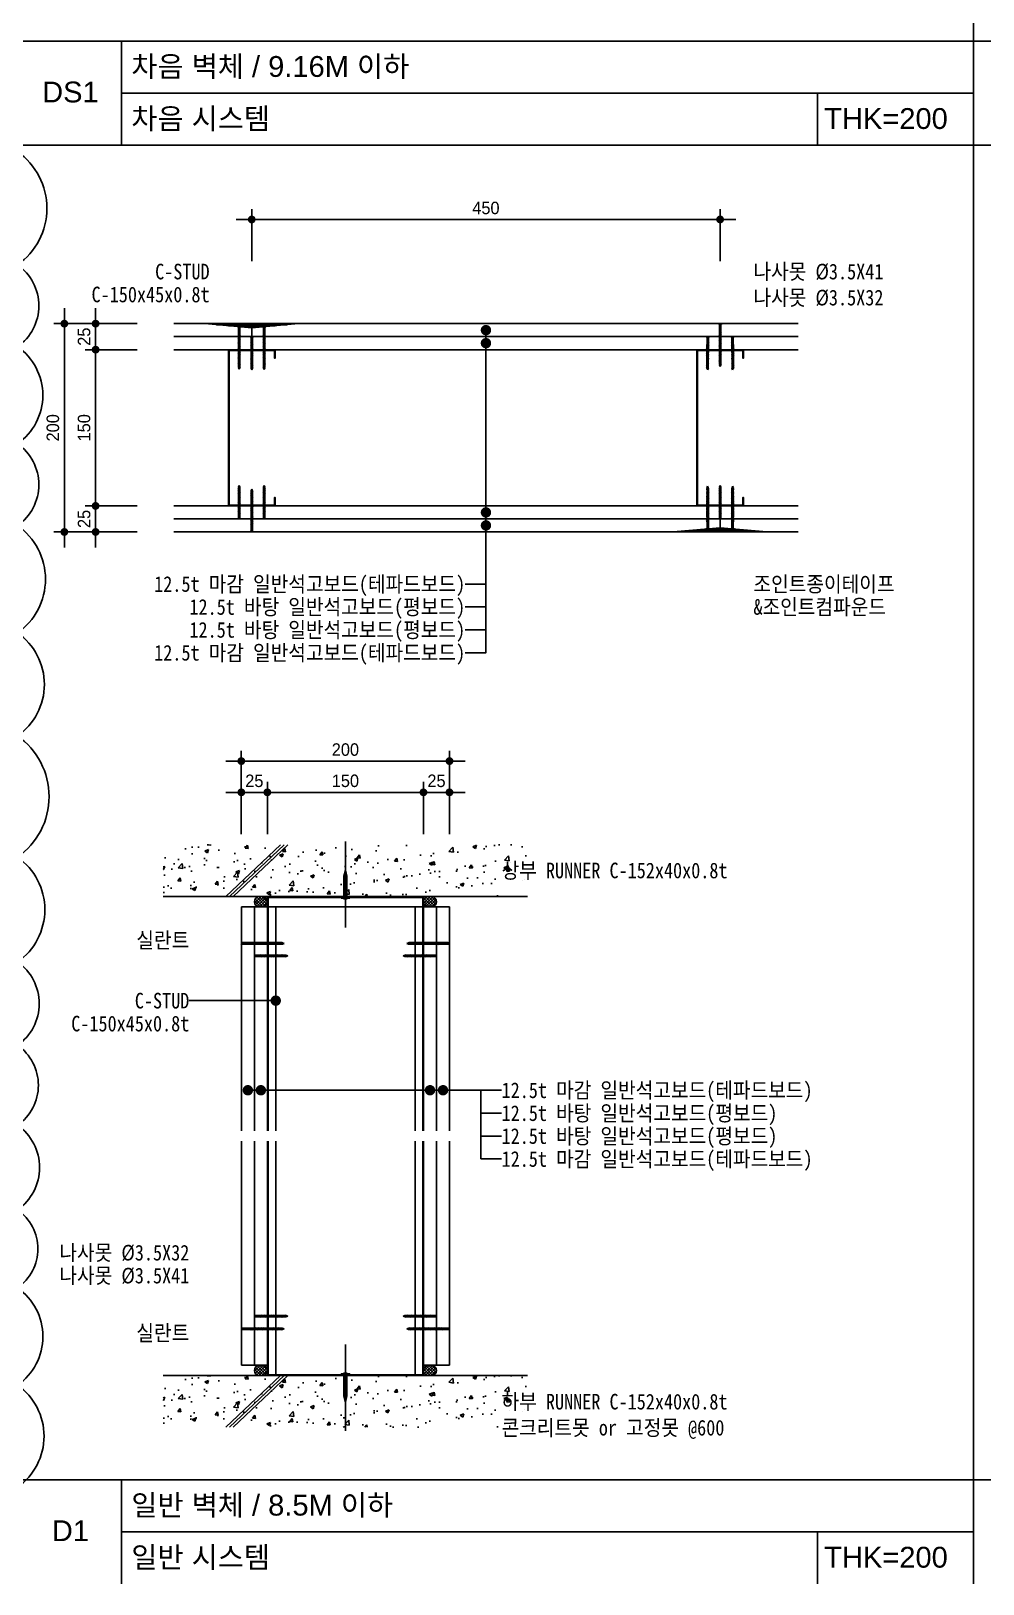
# Model space of a CAD drawing. Header units: millimetres. Extents: x 104 to 12536, y 73 to 2865.
# Drawn here: x 5236 to 6150, y 105 to 1595 of the extents above; entities that cross this region are included whole.
import ezdxf
from ezdxf.enums import TextEntityAlignment as Align

# ---------------------------------------------------------------- set-up
doc = ezdxf.new("R2010")
doc.units = ezdxf.units.MM
doc.header["$LTSCALE"] = 5
doc.linetypes.add('CEN', pattern=[62, 60, -1, 0, -1])
for name, color, linetype in [('2', 7, 'Continuous'), ('CEN', 1, 'CEN'), ('CHAN', 3, 'Continuous'), ('CONC', 2, 'Continuous'), ('ele', 8, 'Continuous'), ('FIN', 6, 'Continuous'), ('formline', 6, 'Continuous'), ('GB', 7, 'Continuous'), ('HAT', 8, 'Continuous'), ('HAT-CON', 8, 'Continuous'), ('ITXT', 5, 'Continuous'), ('RXDIM', 7, 'Continuous'), ('SCREW2', 8, 'Continuous'), ('TEXT', 7, 'Continuous')]:
    doc.layers.add(name, color=color, linetype=linetype)
doc.layers.add('REV-202205', color=20, linetype='Continuous', lineweight=25)
doc.styles.add('CGS', font='')
doc.styles.add('HANGUL', font='swissel.ttf', dxfattribs={"height": 39.575204})
doc.styles.add('RXHS', font='')
doc.styles.get('CGS').set_extended_font_data('Dotum')
doc.styles.get('RXHS').set_extended_font_data('DotumChe')
doc.dimstyles.new('NDIM', dxfattribs={"dimscale": 5, "dimtxt": 2.4, "dimasz": 1, "dimexe": 2, "dimexo": 2, "dimgap": 1, "dimtad": 1, "dimtoh": 1, "dimdec": 0, "dimzin": 0, "dimdsep": 46, "dimtxsty": 'CGS', "dimblk1": 'DOTK', "dimblk2": 'DOTK', "dimsah": 1, "dimcen": 3, "dimclrt": 3, "dimadec": 0, "dimazin": 0, "dimtfac": 1.25, "dimtdec": 0, "dimtix": 1, "dimtmove": 2, "dimatfit": 3, "dimldrblk": 'DOTK', "dimfxl": 1, "dimtolj": 1, "dimtzin": 0, "dimarcsym": 0})

# ---------------------------------------------------------------- blocks, each defined once
blk = doc.blocks.new('나사못41')
at = {"layer": 'SCREW2'}
for p, q in [((2.2, 39.2), (0.6, 38.7)), ((0.6, 38.7), (0.9, 39.1)), ((0.6, 37.9), (0.9, 38.3)), ((2.3, 38.3), (0.6, 37.9)), ((2.3, 37.5), (0.6, 37)), ((0.6, 37), (0.9, 37.4)), ((2.2, 36.6), (0.6, 36.2)), ((0.6, 36.2), (0.9, 36.6)), ((2.2, 35.8), (0.6, 35.3)), ((0.6, 35.3), (0.9, 35.7)), ((0.6, 34.5), (0.9, 34.9)), ((2.3, 34.9), (0.6, 34.5)), ((2.3, 34.1), (0.6, 33.7)), ((0.6, 33.7), (0.9, 34)), ((0.6, 32.8), (0.9, 33.2)), ((2.2, 33.2), (0.6, 32.8)), ((2.2, 32.4), (0.6, 32)), ((0.6, 32), (0.9, 32.3)), ((2.3, 31.5), (0.6, 31.1)), ((0.6, 31.1), (0.9, 31.5)), ((2.3, 30.7), (0.6, 30.3)), ((0.6, 30.3), (0.9, 30.6)), ((2.3, 29.8), (0.6, 29.4)), ((2.5, 39.6), (0.9, 39.1)), ((0.9, 38.8), (0.9, 38.3)), ((2.5, 38.7), (0.9, 38.3)), ((0.9, 38), (0.9, 37.4)), ((2.5, 37.9), (0.9, 37.4)), ((0.9, 37.1), (0.9, 36.6)), ((2.5, 37), (0.9, 36.6)), ((0.9, 36.3), (0.9, 35.7)), ((2.5, 36.2), (0.9, 35.7)), ((0.9, 35.4), (0.9, 34.9)), ((2.5, 35.3), (0.9, 34.9)), ((0.9, 34.6), (0.9, 34)), ((2.5, 34.5), (0.9, 34)), ((0.9, 33.7), (0.9, 33.2)), ((2.5, 33.6), (0.9, 33.2)), ((0.9, 32.9), (0.9, 32.3)), ((2.5, 32.8), (0.9, 32.3)), ((0.9, 32), (0.9, 31.5)), ((2.5, 31.9), (0.9, 31.5)), ((0.9, 31.2), (0.9, 30.6)), ((2.5, 31.1), (0.9, 30.6)), ((0.9, 30.3), (0.9, 29.8)), ((2.5, 30.2), (0.9, 29.8)), ((1.6, 41), (1, 39.4)), ((1, 39.4), (1.6, 39.9)), ((1, 39.4), (1, 39.1)), ((1.6, 39.9), (1.6, 41)), ((2.3, 39.5), (1.6, 41)), ((2.2, 39.2), (2.5, 39.6)), ((2.2, 39.2), (2.2, 38.6)), ((2.2, 38.3), (2.2, 37.8)), ((2.2, 37.5), (2.2, 36.9)), ((2.2, 36.6), (2.5, 37)), ((2.2, 36.6), (2.2, 36.1)), ((2.2, 35.8), (2.5, 36.2)), ((2.2, 35.8), (2.2, 35.2)), ((2.2, 34.9), (2.2, 34.4)), ((2.2, 34.1), (2.2, 33.5)), ((2.2, 33.2), (2.5, 33.6)), ((2.2, 33.2), (2.2, 32.7)), ((2.2, 32.4), (2.5, 32.8)), ((2.2, 32.4), (2.2, 31.8)), ((2.2, 31.5), (2.2, 31)), ((2.2, 30.7), (2.2, 30.2)), ((2.2, 29.8), (2.2, 29.3)), ((2.3, 38.3), (2.5, 38.7)), ((2.3, 37.5), (2.5, 37.9)), ((2.3, 34.9), (2.5, 35.3)), ((2.3, 34.1), (2.5, 34.5)), ((2.3, 31.5), (2.5, 31.9)), ((2.3, 30.7), (2.5, 31.1)), ((2.3, 29.8), (2.5, 30.2)), ((0.6, 29.4), (0.9, 29.8)), ((0.6, 28.6), (0.9, 29)), ((2.3, 29), (0.6, 28.6)), ((2.3, 28.2), (0.6, 27.7)), ((0.6, 27.7), (0.9, 28.1)), ((0.6, 26.9), (0.9, 27.3)), ((2.3, 27.3), (0.6, 26.9)), ((2.3, 26.5), (0.6, 26)), ((0.6, 26), (0.9, 26.4)), ((0.6, 25.2), (0.9, 25.6)), ((2.3, 25.6), (0.6, 25.2)), ((2.3, 24.8), (0.6, 24.3)), ((0.6, 24.3), (0.9, 24.7)), ((0.6, 23.5), (0.9, 23.9)), ((2.3, 23.9), (0.6, 23.5)), ((2.3, 23.1), (0.6, 22.6)), ((0.6, 22.6), (0.9, 23)), ((2.3, 22.2), (0.6, 21.8)), ((0.6, 21.8), (0.9, 22.2)), ((2.3, 21.4), (0.6, 20.9)), ((0.6, 20.9), (0.9, 21.3)), ((2.3, 20.5), (0.6, 20.1)), ((0.6, 20.1), (0.9, 20.5)), ((2.3, 19.7), (0.6, 19.2)), ((0.6, 19.2), (0.9, 19.6)), ((2.3, 18.8), (0.6, 18.4)), ((0.6, 18.4), (0.9, 18.8)), ((2.3, 18), (0.6, 17.6)), ((0.6, 17.6), (0.9, 17.9)), ((0.6, 16.7), (0.9, 17.1)), ((2.3, 17.1), (0.6, 16.7)), ((2.3, 16.3), (0.6, 15.9)), ((0.6, 15.9), (0.9, 16.2)), ((0.6, 15), (0.9, 15.4)), ((2.3, 15.4), (0.6, 15)), ((0.9, 29.5), (0.9, 29)), ((2.5, 29.4), (0.9, 29)), ((0.9, 28.6), (0.9, 28.1)), ((2.5, 28.5), (0.9, 28.1)), ((0.9, 27.8), (0.9, 27.3)), ((2.5, 27.7), (0.9, 27.3)), ((0.9, 27), (0.9, 26.4)), ((2.5, 26.8), (0.9, 26.4)), ((0.9, 26.1), (0.9, 25.6)), ((2.5, 26), (0.9, 25.6)), ((0.9, 25.3), (0.9, 24.7)), ((2.5, 25.1), (0.9, 24.7)), ((0.9, 24.4), (0.9, 23.9)), ((2.5, 24.3), (0.9, 23.9)), ((0.9, 23.6), (0.9, 23)), ((2.5, 23.5), (0.9, 23)), ((0.9, 22.7), (0.9, 22.2)), ((2.5, 22.6), (0.9, 22.2)), ((0.9, 21.9), (0.9, 21.3)), ((2.5, 21.8), (0.9, 21.3)), ((0.9, 21), (0.9, 20.5)), ((2.5, 20.9), (0.9, 20.5)), ((0.9, 20.2), (0.9, 19.6)), ((2.5, 20.1), (0.9, 19.6)), ((0.9, 19.3), (0.9, 18.8)), ((2.5, 19.2), (0.9, 18.8)), ((0.9, 18.5), (0.9, 17.9)), ((0.9, 18.5), (0.9, 17.9)), ((2.5, 18.4), (0.9, 17.9)), ((0.9, 17.6), (0.9, 17.1)), ((2.5, 17.5), (0.9, 17.1)), ((0.9, 16.8), (0.9, 16.2)), ((2.5, 16.7), (0.9, 16.2)), ((0.9, 15.9), (0.9, 15.4)), ((2.5, 15.8), (0.9, 15.4)), ((0.9, 15.1), (0.9, 14.5)), ((2.5, 15), (0.9, 14.5)), ((2.2, 29), (2.2, 28.5)), ((2.2, 28.1), (2.2, 27.6)), ((2.2, 27.3), (2.2, 26.8)), ((2.2, 26.5), (2.2, 25.9)), ((2.2, 25.6), (2.2, 25.1)), ((2.2, 24.8), (2.2, 24.2)), ((2.2, 23.9), (2.2, 23.4)), ((2.2, 23.1), (2.2, 20.5)), ((2.2, 21.4), (2.2, 20.8)), ((2.2, 20.5), (2.2, 20)), ((2.2, 19.7), (2.2, 19.1)), ((2.2, 18.8), (2.2, 18.3)), ((2.2, 18), (2.2, 17.4)), ((2.2, 17.1), (2.2, 16.6)), ((2.3, 29), (2.5, 29.4)), ((2.3, 28.2), (2.5, 28.5)), ((2.3, 27.3), (2.5, 27.7)), ((2.3, 26.5), (2.5, 26.8)), ((2.3, 25.6), (2.5, 26)), ((2.3, 24.8), (2.5, 25.1)), ((2.3, 23.9), (2.5, 24.3)), ((2.3, 23.1), (2.5, 23.5)), ((2.3, 22.2), (2.5, 22.6)), ((2.3, 21.4), (2.5, 21.8)), ((2.3, 20.5), (2.5, 20.9)), ((2.3, 19.7), (2.5, 20.1)), ((2.3, 18.8), (2.5, 19.2)), ((2.3, 18), (2.5, 18.4)), ((2.3, 17.1), (2.5, 17.5)), ((2.3, 16.3), (2.5, 16.7)), ((2.3, 16.3), (2.3, 15.7)), ((2.3, 15.4), (2.5, 15.8)), ((2.3, 15.4), (2.3, 14.9)), ((2.3, 14.6), (2.5, 15)), ((2.3, 14.6), (0.6, 14.2)), ((0.6, 14.2), (0.9, 14.5)), ((0.6, 13.3), (0.9, 13.7)), ((2.3, 13.7), (0.6, 13.3)), ((0.6, 12.5), (0.9, 12.9)), ((2.3, 12.9), (0.6, 12.5)), ((2.3, 12.1), (0.6, 11.6)), ((0.6, 11.6), (0.9, 12)), ((2.3, 11.2), (0.6, 10.8)), ((0.6, 10.8), (0.9, 11.2)), ((2.3, 10.4), (0.6, 9.9)), ((0.6, 9.9), (0.9, 10.3)), ((2.3, 9.5), (0.6, 9.1)), ((0.6, 9.1), (0.9, 9.5)), ((2.3, 8.7), (0.6, 8.3)), ((0.6, 8.3), (0.9, 8.7)), ((2.3, 7.9), (0.6, 7.5)), ((0.6, 7.5), (0.9, 7.8)), ((2.3, 7.1), (0.6, 6.6)), ((0.6, 6.6), (0.9, 7)), ((0.9, 14.2), (0.9, 13.7)), ((2.5, 14.1), (0.9, 13.7)), ((0.9, 13.4), (0.9, 12.9)), ((2.6, 13.3), (0.9, 12.9)), ((0.9, 12.5), (0.9, 12)), ((2.5, 12.4), (0.9, 12)), ((0.9, 11.7), (0.9, 10.3)), ((2.6, 11.6), (0.9, 11.2)), ((2.6, 10.8), (0.9, 10.3)), ((0.9, 10), (0.9, 9.5)), ((2.6, 9.9), (0.9, 9.5)), ((0.9, 9.2), (0.9, 8.7)), ((2.6, 9.1), (0.9, 8.7)), ((0.9, 8.4), (0.9, 7.8)), ((2.6, 8.3), (0.9, 7.8)), ((0.9, 7.5), (0.9, 7)), ((2.6, 7.4), (0.9, 7)), ((0.9, 6.7), (0.9, 1.2)), ((1.5, 0.5), (1.5, 0.7)), ((1.6, 0.7), (1.6, 0.7)), ((1.6, 0.5), (1.6, 0.7)), ((2.1, 0), (3.2, 0)), ((2.2, 11.2), (2.2, 10.7)), ((2.2, 10.4), (2.2, 9.8)), ((2.2, 9.5), (2.2, 9)), ((2.2, 8.7), (2.2, 8.2)), ((2.2, 7.9), (2.2, 7.4)), ((2.2, 7.1), (2.2, 1.2)), ((2.3, 14.6), (2.3, 14.1)), ((2.3, 13.7), (2.5, 14.1)), ((2.3, 13.7), (2.3, 13.2)), ((2.3, 12.9), (2.6, 13.3)), ((2.3, 12.9), (2.3, 12.4)), ((2.3, 12.1), (2.5, 12.4)), ((2.3, 12.1), (2.3, 11.5)), ((2.3, 11.2), (2.6, 11.6)), ((2.3, 10.4), (2.6, 10.8)), ((2.3, 9.5), (2.6, 9.9)), ((2.3, 8.7), (2.6, 9.1)), ((2.3, 7.9), (2.6, 8.3)), ((2.3, 7.1), (2.6, 7.4)), ((0, 0), (1.1, 0))]:
    blk.add_line(p, q, dxfattribs=at)
for centre, radius, start, end in [((-0.5, 1.4), 1.43, 288.6613, 353.4469), ((1.1, 0.5), 0.473, 267.5265, 0.9138), ((1.6, -2), 2.05, 80.2866, 99.7134), ((1.6, 0.7), 0.033, 90, 180), ((1.6, 0.7), 0.033, 0, 90), ((2.1, 0.5), 0.473, 179.0862, 272.4735), ((3.6, 1.3), 1.4, 185.7298, 251.659)]:
    blk.add_arc(centre, radius, start, end, dxfattribs=at)
blk = doc.blocks.new('나사못32')
at = {"layer": 'SCREW2'}
for p, q in [((2.2, 30.2), (0.6, 29.7)), ((0.6, 29.7), (0.9, 30.1)), ((2.5, 30.6), (0.9, 30.1)), ((1.6, 32), (1, 30.4)), ((1, 30.4), (1.6, 30.9)), ((1, 30.4), (1, 30.1)), ((1.6, 30.9), (1.6, 32)), ((2.3, 30.4), (1.6, 32)), ((2.2, 30.2), (2.5, 30.6)), ((2.2, 30.2), (2.2, 29.6)), ((0.6, 28.9), (0.9, 29.3)), ((2.2, 29.3), (0.6, 28.9)), ((2.2, 28.5), (0.6, 28)), ((0.6, 28), (0.9, 28.4)), ((2.2, 27.6), (0.6, 27.2)), ((0.6, 27.2), (0.9, 27.6)), ((2.2, 26.8), (0.6, 26.3)), ((0.6, 26.3), (0.9, 26.7)), ((0.6, 25.5), (0.9, 25.9)), ((2.2, 25.9), (0.6, 25.5)), ((2.2, 25.1), (0.6, 24.7)), ((0.6, 24.7), (0.9, 25)), ((0.6, 23.8), (0.9, 24.2)), ((2.2, 24.2), (0.6, 23.8)), ((2.2, 23.4), (0.6, 23)), ((0.6, 23), (0.9, 23.3)), ((2.2, 22.5), (0.6, 22.1)), ((0.6, 22.1), (0.9, 22.5)), ((2.2, 21.7), (0.6, 21.3)), ((0.6, 21.3), (0.9, 21.6)), ((2.3, 20.8), (0.6, 20.4)), ((0.6, 20.4), (0.9, 20.8)), ((0.6, 19.6), (0.9, 20)), ((2.2, 20), (0.6, 19.6)), ((2.2, 19.2), (0.6, 18.7)), ((0.6, 18.7), (0.9, 19.1)), ((0.6, 17.9), (0.9, 18.3)), ((2.3, 18.3), (0.6, 17.9)), ((2.2, 17.5), (0.6, 17)), ((0.6, 17), (0.9, 17.4)), ((2.3, 16.7), (0.6, 16.3)), ((0.6, 16.3), (0.9, 16.7)), ((0.6, 15.5), (0.9, 15.9)), ((2.2, 15.9), (0.6, 15.5)), ((2.3, 15.1), (0.6, 14.6)), ((0.6, 14.6), (0.9, 15)), ((0.9, 29.8), (0.9, 29.3)), ((2.5, 29.7), (0.9, 29.3)), ((0.9, 29), (0.9, 28.4)), ((2.5, 28.9), (0.9, 28.4)), ((0.9, 28.1), (0.9, 27.6)), ((2.5, 28), (0.9, 27.6)), ((0.9, 27.3), (0.9, 26.7)), ((2.5, 27.2), (0.9, 26.7)), ((0.9, 26.4), (0.9, 25.9)), ((2.5, 26.3), (0.9, 25.9)), ((0.9, 25.6), (0.9, 25)), ((2.5, 25.5), (0.9, 25)), ((0.9, 24.7), (0.9, 24.2)), ((2.5, 24.6), (0.9, 24.2)), ((0.9, 23.9), (0.9, 23.3)), ((2.5, 23.8), (0.9, 23.3)), ((0.9, 23), (0.9, 22.5)), ((2.5, 22.9), (0.9, 22.5)), ((0.9, 22.2), (0.9, 21.6)), ((2.5, 22.1), (0.9, 21.6)), ((0.9, 21.3), (0.9, 20.8)), ((2.5, 21.2), (0.9, 20.8)), ((0.9, 20.5), (0.9, 20)), ((2.5, 20.4), (0.9, 20)), ((0.9, 19.6), (0.9, 19.1)), ((2.5, 19.5), (0.9, 19.1)), ((0.9, 18.8), (0.9, 18.3)), ((2.5, 18.7), (0.9, 18.3)), ((0.9, 18), (0.9, 17.4)), ((2.5, 17.8), (0.9, 17.4)), ((0.9, 17.5), (0.9, 16.9)), ((0.9, 17.2), (0.9, 16.7)), ((2.5, 17.1), (0.9, 16.7)), ((0.9, 16.4), (0.9, 15.9)), ((2.5, 16.3), (0.9, 15.9)), ((0.9, 15.6), (0.9, 15)), ((2.5, 15.4), (0.9, 15)), ((2.2, 29.3), (2.5, 29.7)), ((2.2, 29.3), (2.2, 28.8)), ((2.2, 28.5), (2.5, 28.9)), ((2.2, 28.5), (2.2, 27.9)), ((2.2, 27.6), (2.5, 28)), ((2.2, 27.6), (2.2, 27.1)), ((2.2, 26.8), (2.5, 27.2)), ((2.2, 26.8), (2.2, 26.2)), ((2.2, 25.9), (2.5, 26.3)), ((2.2, 25.9), (2.2, 25.4)), ((2.2, 25.1), (2.5, 25.5)), ((2.2, 25.1), (2.2, 24.5)), ((2.2, 24.2), (2.5, 24.6)), ((2.2, 24.2), (2.2, 23.7)), ((2.2, 23.4), (2.5, 23.8)), ((2.2, 23.4), (2.2, 22.8)), ((2.2, 22.5), (2.5, 22.9)), ((2.2, 22.5), (2.2, 22)), ((2.2, 21.7), (2.5, 22.1)), ((2.2, 21.7), (2.2, 21.2)), ((2.2, 20.8), (2.2, 20.3)), ((2.2, 20), (2.5, 20.4)), ((2.2, 20), (2.2, 19.5)), ((2.2, 19.2), (2.5, 19.5)), ((2.2, 19.1), (2.2, 18.6)), ((2.2, 18.3), (2.2, 17.8)), ((2.2, 17.5), (2.5, 17.8)), ((2.2, 17.5), (2.2, 17)), ((2.2, 16.7), (2.2, 16.5)), ((2.2, 16.7), (2.2, 15.9)), ((2.2, 15.9), (2.5, 16.3)), ((2.2, 15.9), (2.2, 15.4)), ((2.2, 15.1), (2.2, 14.5)), ((2.3, 20.8), (2.5, 21.2)), ((2.3, 18.3), (2.5, 18.7)), ((2.3, 16.7), (2.5, 17.1)), ((2.3, 15.1), (2.5, 15.4)), ((0, 0), (1.1, 0)), ((2.3, 14.2), (0.6, 13.8)), ((0.6, 13.8), (0.9, 14.2)), ((2.2, 13.4), (0.6, 12.9)), ((0.6, 12.9), (0.9, 13.3)), ((2.3, 12.5), (0.6, 12.1)), ((0.6, 12.1), (0.9, 12.5)), ((2.3, 11.7), (0.6, 11.2)), ((0.6, 11.2), (0.9, 11.6)), ((0.6, 10.4), (0.9, 10.8)), ((2.3, 10.8), (0.6, 10.4)), ((2.3, 10), (0.7, 9.5)), ((0.7, 9.5), (0.9, 9.9)), ((0.7, 8.7), (0.9, 9.1)), ((2.3, 9.1), (0.7, 8.7)), ((2.3, 8.3), (0.7, 7.9)), ((0.7, 7.9), (0.9, 8.2)), ((2.3, 7.4), (0.7, 7)), ((0.7, 7), (1, 7.4)), ((2.3, 6.6), (0.7, 6.2)), ((0.7, 6.2), (1, 6.5)), ((0.7, 5.3), (1, 5.7)), ((2.3, 5.7), (0.7, 5.3)), ((0.9, 14.7), (0.9, 14.2)), ((2.5, 14.6), (0.9, 14.2)), ((0.9, 13.9), (0.9, 13.3)), ((2.5, 13.7), (0.9, 13.3)), ((0.9, 13), (0.9, 12.5)), ((2.5, 12.9), (0.9, 12.5)), ((0.9, 12.2), (0.9, 11.6)), ((2.5, 12.1), (0.9, 11.6)), ((0.9, 11.3), (0.9, 10.8)), ((2.5, 11.2), (0.9, 10.8)), ((0.9, 10.5), (0.9, 9.9)), ((2.6, 10.4), (0.9, 9.9)), ((0.9, 9.6), (0.9, 9.1)), ((2.6, 9.5), (0.9, 9.1)), ((0.9, 8.8), (0.9, 8.2)), ((2.6, 8.7), (0.9, 8.2)), ((1, 7.9), (1, 7.4)), ((2.6, 7.8), (1, 7.4)), ((1, 7.1), (1, 6.5)), ((2.6, 7), (1, 6.5)), ((1, 6.2), (1, 5.7)), ((2.6, 6.1), (1, 5.7)), ((1, 5.4), (1, 1.2)), ((1.6, 0.5), (1.6, 0.7)), ((1.6, 0.7), (1.6, 0.7)), ((1.7, 0.5), (1.7, 0.7)), ((2.2, 14.2), (2.2, 13.7)), ((2.2, 13.4), (2.5, 13.7)), ((2.2, 13.4), (2.2, 12.8)), ((2.2, 12.5), (2.2, 12)), ((2.3, 14.2), (2.5, 14.6)), ((2.3, 12.5), (2.5, 12.9)), ((2.3, 11.7), (2.5, 12.1)), ((2.3, 11.7), (2.3, 11.1)), ((2.3, 10.8), (2.5, 11.2)), ((2.3, 10.8), (2.3, 10.3)), ((2.3, 10), (2.6, 10.4)), ((2.3, 10), (2.3, 9.4)), ((2.3, 9.1), (2.6, 9.5)), ((2.3, 9.1), (2.3, 8.6)), ((2.3, 8.3), (2.6, 8.7)), ((2.3, 8.3), (2.3, 7.7)), ((2.3, 7.4), (2.6, 7.8)), ((2.3, 7.4), (2.3, 6.9)), ((2.3, 6.6), (2.6, 7)), ((2.3, 6.6), (2.3, 6.1)), ((2.3, 5.7), (2.6, 6.1)), ((2.3, 5.7), (2.3, 1.2)), ((2.1, 0), (3.2, 0))]:
    blk.add_line(p, q, dxfattribs=at)
for centre, radius, start, end in [((-0.4, 1.3), 1.4, 288.341, 354.2702), ((1.1, 0.5), 0.473, 267.5265, 0.9138), ((1.6, -2), 2.05, 80.2866, 99.7134), ((1.6, 0.7), 0.033, 360, 90), ((1.6, 0.7), 0.033, 90, 180), ((2.1, 0.5), 0.473, 179.0862, 272.4735), ((3.7, 1.3), 1.4, 185.7298, 251.659)]:
    blk.add_arc(centre, radius, start, end, dxfattribs=at)
blk = doc.blocks.new('고정못')
at = {"layer": 'CEN'}
blk.add_line((4.1, 55.1), (4.1, -27.6), dxfattribs=at)
at = {"layer": 'SCREW2'}
for p, q in [((2.7, 21.8), (4.1, 27.6)), ((2.7, 2.4), (2.7, 21.8)), ((4.1, 27.6), (5.6, 21.8)), ((5.6, 2.4), (5.6, 21.8)), ((0, 1.5), (8.2, 1.5)), ((0, 0.5), (0, 1.5)), ((0, 0.5), (8.2, 0.5)), ((2.4, 0), (2.4, 0.5)), ((2.4, 0), (5.8, 0)), ((5.8, 0), (5.8, 0.5)), ((8.2, 0.5), (8.2, 1.5))]:
    blk.add_line(p, q, dxfattribs=at)
blk.add_lwpolyline([(4.1, 27.6), (4.6, 22.3, 0.255479), (5.6, 21.8, 0.15073)], format="xyb", dxfattribs=at)
at = {"layer": 'SCREW2', "extrusion": (0, 0, -1)}
for centre, major_axis, ratio, start_param, end_param in [((0.1, 2.4), (2.6, 0.01), 0.375814, 0.025149, 1.595945), ((1, 2.4), (2.42, 0.09), 0.428989, 0.090861, 1.274963)]:
    blk.add_ellipse(centre, major_axis=major_axis, ratio=ratio, start_param=start_param, end_param=end_param, dxfattribs=at)
at = {"layer": 'SCREW2'}
for centre, major_axis, ratio, start_param, end_param in [((7.2, 2.4), (-2.42, 0.09), 0.428989, 0.090861, 1.274963), ((8.2, 2.4), (-2.6, 0.01), 0.375814, 0.025149, 1.595945)]:
    blk.add_ellipse(centre, major_axis=major_axis, ratio=ratio, start_param=start_param, end_param=end_param, dxfattribs=at)
blk = doc.blocks.new('DOTK')
blk.add_line((-3, 0), (3, 0))
at = {"const_width": 0.75}
blk.add_lwpolyline([(-0.375, 0, 1), (0.375, 0, 1)], format="xyb", close=True, dxfattribs=at)
blk = doc.blocks.new('*D80')
at = {"layer": 'RXDIM', "color": 0, "lineweight": -2, "transparency": 16777216}
for p, q in [((5447.9, 1374.5), (5447.9, 1424.5)), ((5897.9, 1374.5), (5897.9, 1424.5)), ((5452.9, 1414.5), (5892.9, 1414.5))]:
    blk.add_line(p, q, dxfattribs=at)
at = {"layer": 'RXDIM', "color": 0, "lineweight": -2, "transparency": 16777216, "xscale": 5, "yscale": 5, "zscale": 5, "rotation": 180}
blk.add_blockref('DOTK', (5447.9, 1414.5), dxfattribs=at)
at = {"layer": 'RXDIM', "color": 0, "lineweight": -2, "transparency": 16777216, "xscale": 5, "yscale": 5, "zscale": 5}
blk.add_blockref('DOTK', (5897.9, 1414.5), dxfattribs=at)
at = {"layer": 'RXDIM', "color": 3, "transparency": 16777216, "insert": (5672.9, 1425.5), "char_height": 12, "attachment_point": 5, "style": 'CGS'}
blk.add_mtext('\\A1;450', dxfattribs=at)
blk = doc.blocks.new('*D81')
at = {"layer": 'RXDIM', "color": 0, "lineweight": -2, "transparency": 16777216}
for p, q in [((5337.9, 1314.5), (5257.9, 1314.5)), ((5267.9, 1309.5), (5267.9, 1119.5)), ((5337.9, 1114.5), (5257.9, 1114.5))]:
    blk.add_line(p, q, dxfattribs=at)
at = {"layer": 'RXDIM', "color": 0, "lineweight": -2, "transparency": 16777216, "xscale": 5, "yscale": 5, "zscale": 5}
for p, rotation in [((5267.9, 1314.5), 90), ((5267.9, 1114.5), 270)]:
    blk.add_blockref('DOTK', p, dxfattribs=dict(at, rotation=rotation))
at = {"layer": 'RXDIM', "color": 3, "transparency": 16777216, "insert": (5256.9, 1214.5), "char_height": 12, "attachment_point": 5, "rotation": 90, "style": 'CGS'}
blk.add_mtext('\\A1;200', dxfattribs=at)
blk = doc.blocks.new('*D82')
at = {"layer": 'RXDIM', "color": 0, "lineweight": -2, "transparency": 16777216}
for p, q in [((5337.9, 1314.5), (5287.9, 1314.5)), ((5297.9, 1319.5), (5297.9, 1324.5)), ((5297.9, 1314.5), (5297.9, 1289.5)), ((5337.9, 1289.5), (5287.9, 1289.5)), ((5297.9, 1284.5), (5297.9, 1279.5))]:
    blk.add_line(p, q, dxfattribs=at)
at = {"layer": 'RXDIM', "color": 0, "lineweight": -2, "transparency": 16777216, "xscale": 5, "yscale": 5, "zscale": 5}
for p, rotation in [((5297.9, 1314.5), 270), ((5297.9, 1289.5), 90)]:
    blk.add_blockref('DOTK', p, dxfattribs=dict(at, rotation=rotation))
at = {"layer": 'RXDIM', "color": 3, "transparency": 16777216, "insert": (5286.9, 1302), "char_height": 12, "attachment_point": 5, "rotation": 90, "style": 'CGS'}
blk.add_mtext('\\A1;25', dxfattribs=at)
blk = doc.blocks.new('*D83')
at = {"layer": 'RXDIM', "color": 0, "lineweight": -2, "transparency": 16777216}
for p, q in [((5337.9, 1289.5), (5287.9, 1289.5)), ((5297.9, 1284.5), (5297.9, 1144.5)), ((5337.9, 1139.5), (5287.9, 1139.5))]:
    blk.add_line(p, q, dxfattribs=at)
at = {"layer": 'RXDIM', "color": 0, "lineweight": -2, "transparency": 16777216, "xscale": 5, "yscale": 5, "zscale": 5}
for p, rotation in [((5297.9, 1289.5), 90), ((5297.9, 1139.5), 270)]:
    blk.add_blockref('DOTK', p, dxfattribs=dict(at, rotation=rotation))
at = {"layer": 'RXDIM', "color": 3, "transparency": 16777216, "insert": (5286.9, 1214.5), "char_height": 12, "attachment_point": 5, "rotation": 90, "style": 'CGS'}
blk.add_mtext('\\A1;150', dxfattribs=at)
blk = doc.blocks.new('*D84')
at = {"layer": 'RXDIM', "color": 0, "lineweight": -2, "transparency": 16777216}
for p, q in [((5297.9, 1144.5), (5297.9, 1149.5)), ((5337.9, 1139.5), (5287.9, 1139.5)), ((5297.9, 1139.5), (5297.9, 1114.5)), ((5337.9, 1114.5), (5287.9, 1114.5)), ((5297.9, 1109.5), (5297.9, 1104.5))]:
    blk.add_line(p, q, dxfattribs=at)
at = {"layer": 'RXDIM', "color": 0, "lineweight": -2, "transparency": 16777216, "xscale": 5, "yscale": 5, "zscale": 5}
for p, rotation in [((5297.9, 1139.5), 270), ((5297.9, 1114.5), 90)]:
    blk.add_blockref('DOTK', p, dxfattribs=dict(at, rotation=rotation))
at = {"layer": 'RXDIM', "color": 3, "transparency": 16777216, "insert": (5286.9, 1127), "char_height": 12, "attachment_point": 5, "rotation": 90, "style": 'CGS'}
blk.add_mtext('\\A1;25', dxfattribs=at)
blk = doc.blocks.new('*D85')
at = {"layer": 'RXDIM', "color": 0, "lineweight": -2, "transparency": 16777216}
for p, q in [((5437.9, 824.5), (5437.9, 904.5)), ((5637.9, 824.5), (5637.9, 904.5)), ((5442.9, 894.5), (5632.9, 894.5))]:
    blk.add_line(p, q, dxfattribs=at)
at = {"layer": 'RXDIM', "color": 0, "lineweight": -2, "transparency": 16777216, "xscale": 5, "yscale": 5, "zscale": 5, "rotation": 180}
blk.add_blockref('DOTK', (5437.9, 894.5), dxfattribs=at)
at = {"layer": 'RXDIM', "color": 0, "lineweight": -2, "transparency": 16777216, "xscale": 5, "yscale": 5, "zscale": 5}
blk.add_blockref('DOTK', (5637.9, 894.5), dxfattribs=at)
at = {"layer": 'RXDIM', "color": 3, "transparency": 16777216, "insert": (5537.9, 905.5), "char_height": 12, "attachment_point": 5, "style": 'CGS'}
blk.add_mtext('\\A1;200', dxfattribs=at)
blk = doc.blocks.new('*D86')
at = {"layer": 'RXDIM', "color": 0, "lineweight": -2, "transparency": 16777216}
for p, q in [((5437.9, 824.5), (5437.9, 874.5)), ((5462.9, 824.5), (5462.9, 874.5)), ((5432.9, 864.5), (5427.9, 864.5)), ((5437.9, 864.5), (5462.9, 864.5)), ((5467.9, 864.5), (5472.9, 864.5))]:
    blk.add_line(p, q, dxfattribs=at)
at = {"layer": 'RXDIM', "color": 0, "lineweight": -2, "transparency": 16777216, "xscale": 5, "yscale": 5, "zscale": 5}
blk.add_blockref('DOTK', (5437.9, 864.5), dxfattribs=at)
at = {"layer": 'RXDIM', "color": 0, "lineweight": -2, "transparency": 16777216, "xscale": 5, "yscale": 5, "zscale": 5, "rotation": 180}
blk.add_blockref('DOTK', (5462.9, 864.5), dxfattribs=at)
at = {"layer": 'RXDIM', "color": 3, "transparency": 16777216, "insert": (5450.4, 875.5), "char_height": 12, "attachment_point": 5, "style": 'CGS'}
blk.add_mtext('\\A1;25', dxfattribs=at)
blk = doc.blocks.new('*D87')
at = {"layer": 'RXDIM', "color": 0, "lineweight": -2, "transparency": 16777216}
for p, q in [((5462.9, 824.5), (5462.9, 874.5)), ((5612.9, 824.5), (5612.9, 874.5)), ((5467.9, 864.5), (5607.9, 864.5))]:
    blk.add_line(p, q, dxfattribs=at)
at = {"layer": 'RXDIM', "color": 0, "lineweight": -2, "transparency": 16777216, "xscale": 5, "yscale": 5, "zscale": 5, "rotation": 180}
blk.add_blockref('DOTK', (5462.9, 864.5), dxfattribs=at)
at = {"layer": 'RXDIM', "color": 0, "lineweight": -2, "transparency": 16777216, "xscale": 5, "yscale": 5, "zscale": 5}
blk.add_blockref('DOTK', (5612.9, 864.5), dxfattribs=at)
at = {"layer": 'RXDIM', "color": 3, "transparency": 16777216, "insert": (5537.9, 875.5), "char_height": 12, "attachment_point": 5, "style": 'CGS'}
blk.add_mtext('\\A1;150', dxfattribs=at)
blk = doc.blocks.new('*D88')
at = {"layer": 'RXDIM', "color": 0, "lineweight": -2, "transparency": 16777216}
for p, q in [((5612.9, 824.5), (5612.9, 874.5)), ((5637.9, 824.5), (5637.9, 874.5)), ((5607.9, 864.5), (5602.9, 864.5)), ((5612.9, 864.5), (5637.9, 864.5)), ((5642.9, 864.5), (5647.9, 864.5))]:
    blk.add_line(p, q, dxfattribs=at)
at = {"layer": 'RXDIM', "color": 0, "lineweight": -2, "transparency": 16777216, "xscale": 5, "yscale": 5, "zscale": 5}
blk.add_blockref('DOTK', (5612.9, 864.5), dxfattribs=at)
at = {"layer": 'RXDIM', "color": 0, "lineweight": -2, "transparency": 16777216, "xscale": 5, "yscale": 5, "zscale": 5, "rotation": 180}
blk.add_blockref('DOTK', (5637.9, 864.5), dxfattribs=at)
at = {"layer": 'RXDIM', "color": 3, "transparency": 16777216, "insert": (5625.4, 875.5), "char_height": 12, "attachment_point": 5, "style": 'CGS'}
blk.add_mtext('\\A1;25', dxfattribs=at)

msp = doc.modelspace()

# ---------------------------------------------------------------- hatches: boundary and pattern name
at = {"layer": 'HAT'}
h = msp.add_hatch(dxfattribs=at)
h.set_pattern_fill('_USER', color=256, scale=2, angle=45, style=0, double=1, pattern_type=0)
h.set_pattern_definition([(45, (1487.5693, -7331.4976), (-1.41421356, 1.41421356), []), (135, (1487.5693, -7331.4976), (-1.41421356, -1.41421356), [])])
edge = h.paths.add_edge_path()
edge.add_arc((5455.44, 759.5), 5, 90, 270)
edge.add_line((5455.44, 754.5), (5457.94, 754.5))
edge.add_arc((5457.94, 759.5), 5, 270, 450)
edge.add_line((5457.94, 764.5), (5455.44, 764.5))
h = msp.add_hatch(dxfattribs=at)
h.set_pattern_fill('_USER', color=256, scale=2, angle=45, style=0, double=1, pattern_type=0)
h.set_pattern_definition([(45, (1650.0693, -7331.4976), (-1.41421356, 1.41421356), []), (135, (1650.0693, -7331.4976), (-1.41421356, -1.41421356), [])])
edge = h.paths.add_edge_path()
edge.add_arc((5617.94, 759.5), 5, 90, 270)
edge.add_line((5617.94, 754.5), (5620.44, 754.5))
edge.add_arc((5620.44, 759.5), 5, 270, 450)
edge.add_line((5620.44, 764.5), (5617.94, 764.5))
h = msp.add_hatch(dxfattribs=at)
h.set_pattern_fill('_USER', color=256, scale=2, angle=45, style=0, double=1, pattern_type=0)
h.set_pattern_definition([(315, (1487.5693, 8400.4976), (-1.41421356, -1.41421356), []), (225, (1487.5693, 8400.4976), (-1.41421356, 1.41421356), [])])
edge = h.paths.add_edge_path()
edge.add_arc((5455.44, 309.5), 5, 90, 270, ccw=False)
edge.add_line((5455.44, 314.5), (5457.94, 314.5))
edge.add_arc((5457.94, 309.5), 5, -90, 90, ccw=False)
edge.add_line((5457.94, 304.5), (5455.44, 304.5))
h = msp.add_hatch(dxfattribs=at)
h.set_pattern_fill('_USER', color=256, scale=2, angle=45, style=0, double=1, pattern_type=0)
h.set_pattern_definition([(315, (1650.0693, 8400.4976), (-1.41421356, -1.41421356), []), (225, (1650.0693, 8400.4976), (-1.41421356, 1.41421356), [])])
edge = h.paths.add_edge_path()
edge.add_arc((5617.94, 309.5), 5, 90, 270, ccw=False)
edge.add_line((5617.94, 314.5), (5620.44, 314.5))
edge.add_arc((5620.44, 309.5), 5, -90, 90, ccw=False)
edge.add_line((5620.44, 304.5), (5617.94, 304.5))
at = {"layer": 'HAT-CON'}
h = msp.add_hatch(dxfattribs=at)
h.set_pattern_fill('AR-CONC', color=256, scale=5, style=0)
h.set_pattern_definition([(50, (5722.457, -1285.837), (35.863, -3.1376), [3.75, -41.25]), (355, (5722.457, -1285.837), (-6.93757, 37.6096), [3, -33]), (100.4514, (5725.446, -1286.1), (28.92547, 34.472), [3.187, -35.0571]), (46.1842, (5722.457, -1275.837), (53.36205, -8.27595), [5.625, -61.875]), (96.6356, (5726.904, -1276.526), (46.7331, 48.7059), [4.7805, -52.5856]), (351.1842, (5722.46, -1275.837), (46.7331, 48.706), [4.5, -49.5]), (21, (5727.457, -1278.337), (29.84535, -20.13094), [3.75, -41.25]), (326, (5727.457, -1278.337), (12.16577, 36.2575), [3, -33]), (71.4514, (5729.945, -1280.014), (42.01113, 16.1265), [3.187, -35.0571]), (37.5, (5722.457, -1285.837), (0.60799, 16.64469), [0, -32.6, 0, -33.5, 0, -33.125]), (7.5, (5722.457, -1285.837), (13.15348, 19.72059), [0, -19.1, 0, -31.85, 0, -12.625]), (327.5, (5711.307, -1285.837), (26.69112, -1.12774), [0, -12.5, 0, -39, 0, -51.75]), (317.5, (5706.307, -1285.837), (29.1593, 5.00525), [0, -16.25, 0, -25.9, 0, -36.75])])
h.paths.add_polyline_path([(5712.94, 764.5), (5712.94, 814.11), (5362.94, 814.11), (5362.94, 764.5)])
h = msp.add_hatch(dxfattribs=at)
h.set_pattern_fill('AR-CONC', color=256, scale=5, style=0)
h.set_pattern_definition([(50, (5722.457, -1795.45), (35.863, -3.1376), [3.75, -41.25]), (355, (5722.457, -1795.45), (-6.93757, 37.6096), [3, -33]), (100.4514, (5725.446, -1795.713), (28.92547, 34.472), [3.187, -35.0571]), (46.1842, (5722.457, -1785.45), (53.36205, -8.27595), [5.625, -61.875]), (96.6356, (5726.904, -1786.14), (46.7331, 48.7059), [4.7805, -52.5856]), (351.1842, (5722.46, -1785.45), (46.7331, 48.706), [4.5, -49.5]), (21, (5727.457, -1787.95), (29.84535, -20.13094), [3.75, -41.25]), (326, (5727.457, -1787.95), (12.16577, 36.2575), [3, -33]), (71.4514, (5729.945, -1789.63), (42.01113, 16.1265), [3.187, -35.0571]), (37.5, (5722.457, -1795.451), (0.60799, 16.64469), [0, -32.6, 0, -33.5, 0, -33.125]), (7.5, (5722.457, -1795.451), (13.15348, 19.72059), [0, -19.1, 0, -31.85, 0, -12.625]), (327.5, (5711.307, -1795.451), (26.69112, -1.12774), [0, -12.5, 0, -39, 0, -51.75]), (317.5, (5706.307, -1795.451), (29.1593, 5.00525), [0, -16.25, 0, -25.9, 0, -36.75])])
h.paths.add_polyline_path([(5712.94, 254.89), (5712.94, 304.5), (5362.94, 304.5), (5362.94, 254.89)])

# ---------------------------------------------------------------- linework, layer by layer
at = {"layer": 'CHAN'}
for points in [[(5470.44, 1289.5), (5425.44, 1289.5), (5425.44, 1139.5), (5470.44, 1139.5), (5470.44, 1147.5), (5469.64, 1147.5), (5469.64, 1140.3), (5426.24, 1140.3), (5426.24, 1288.7), (5469.64, 1288.7), (5469.64, 1281.5), (5470.44, 1281.5), (5470.44, 1289.5), (5470.44, 1288.7)], [(5920.44, 1289.5), (5875.44, 1289.5), (5875.44, 1139.5), (5920.44, 1139.5), (5920.44, 1147.5), (5919.64, 1147.5), (5919.64, 1140.3), (5876.24, 1140.3), (5876.24, 1288.7), (5919.64, 1288.7), (5919.64, 1281.5), (5920.44, 1281.5), (5920.44, 1289.5), (5920.44, 1288.7)]]:
    msp.add_lwpolyline(points, dxfattribs=at)
at = {"layer": 'CHAN', "color": 3}
for points in [[(5612.94, 764.5), (5612.94, 724.5), (5612.14, 724.5), (5612.14, 763.7), (5463.74, 763.7), (5463.74, 724.5), (5462.94, 724.5), (5462.94, 764.5)], [(5463.74, 305.3), (5463.74, 344.5), (5462.94, 344.5), (5462.94, 304.5), (5612.94, 304.5), (5612.94, 344.5), (5612.14, 344.5), (5612.14, 305.3)]]:
    msp.add_lwpolyline(points, close=True, dxfattribs=at)
at = {"layer": 'CONC'}
for p, q in [((5712.94, 764.5), (5362.94, 764.5)), ((5712.94, 304.5), (5362.94, 304.5))]:
    msp.add_line(p, q, dxfattribs=at)
at = {"layer": 'ele', "color": 8}
for p, q in [((5462.94, 754.5), (5612.94, 754.5)), ((5463.74, 754.5), (5463.74, 539.5)), ((5470.94, 754.5), (5470.94, 539.5)), ((5604.94, 754.5), (5604.94, 539.5)), ((5612.14, 754.5), (5612.14, 539.5)), ((5463.74, 529.5), (5463.74, 305.3)), ((5470.94, 529.5), (5470.94, 305.3)), ((5604.94, 529.5), (5604.94, 305.3)), ((5612.14, 529.5), (5612.14, 305.3))]:
    msp.add_line(p, q, dxfattribs=at)
at = {"layer": 'FIN'}
for p, q in [((5492.94, 1314.5), (5402.94, 1314.5)), ((5481.69, 1313.5), (5414.19, 1313.5)), ((5470.44, 1312.5), (5425.44, 1312.5)), ((5459.19, 1311.5), (5436.69, 1311.5)), ((5459.19, 1311.5), (5436.69, 1311.5)), ((5852.94, 1114.5), (5942.94, 1114.5)), ((5864.19, 1115.5), (5931.69, 1115.5)), ((5875.44, 1116.5), (5920.44, 1116.5)), ((5886.69, 1117.5), (5909.19, 1117.5))]:
    msp.add_line(p, q, dxfattribs=at)
at = {"layer": 'formline'}
for p, q in [((6141.38, 2865.5), (6141.38, 104.5)), ((4304.5, 1585.76), (7978.25, 1585.76)), ((5322.94, 1485.76), (5322.94, 1585.76)), ((5322.94, 1535.76), (6141.38, 1535.76)), ((5991.38, 1485.76), (5991.38, 1535.76)), ((4304.5, 1485.76), (7978.25, 1485.76)), ((4304.5, 204.5), (7978.25, 204.5)), ((5322.94, 104.5), (5322.94, 204.5)), ((5322.94, 154.5), (6141.38, 154.5)), ((5991.38, 104.5), (5991.38, 154.5))]:
    msp.add_line(p, q, dxfattribs=at)
at = {"layer": 'GB'}
for p, q in [((5402.94, 1314.5), (5372.94, 1314.5)), ((5447.94, 1310.5), (5402.94, 1314.5)), ((5447.94, 1310.5), (5492.94, 1314.5)), ((5972.94, 1314.5), (5492.94, 1314.5)), ((5972.94, 1302), (5372.94, 1302)), ((5447.94, 1310.5), (5447.94, 1302)), ((5897.94, 1302), (5897.94, 1289.5)), ((5897.94, 1302), (5897.94, 1289.5)), ((5972.94, 1289.5), (5372.94, 1289.5)), ((5972.94, 1139.5), (5372.94, 1139.5)), ((5447.94, 1127), (5447.94, 1139.5)), ((5447.94, 1127), (5447.94, 1139.5)), ((5972.94, 1127), (5372.94, 1127)), ((5897.94, 1118.5), (5852.94, 1114.5)), ((5897.94, 1127), (5897.94, 1118.5)), ((5897.94, 1118.5), (5942.94, 1114.5)), ((5852.94, 1114.5), (5372.94, 1114.5)), ((5972.94, 1114.5), (5942.94, 1114.5)), ((5437.94, 754.5), (5462.94, 754.5)), ((5612.94, 754.5), (5637.94, 754.5)), ((5437.94, 314.5), (5462.94, 314.5)), ((5612.94, 314.5), (5637.94, 314.5))]:
    msp.add_line(p, q, dxfattribs=at)
at = {"layer": 'GB', "color": 7}
for p, q in [((5437.94, 754.5), (5437.94, 539.5)), ((5450.44, 754.5), (5450.44, 539.5)), ((5462.94, 754.5), (5462.94, 539.5)), ((5612.94, 539.5), (5612.94, 754.5)), ((5625.44, 539.5), (5625.44, 754.5)), ((5637.94, 539.5), (5637.94, 754.5)), ((5437.94, 314.5), (5437.94, 529.5)), ((5450.44, 314.5), (5450.44, 529.5)), ((5462.94, 314.5), (5462.94, 529.5)), ((5612.94, 529.5), (5612.94, 314.5)), ((5625.44, 529.5), (5625.44, 314.5)), ((5637.94, 529.5), (5637.94, 314.5))]:
    msp.add_line(p, q, dxfattribs=at)
at = {"layer": 'HAT'}
for points in [[(5455.44, 764.5, 1), (5455.44, 754.5), (5457.94, 754.5, 1), (5457.94, 764.5), (5455.44, 764.5)], [(5617.94, 764.5, 1), (5617.94, 754.5), (5620.44, 754.5, 1), (5620.44, 764.5), (5617.94, 764.5)], [(5455.44, 304.5, -1), (5455.44, 314.5), (5457.94, 314.5, -1), (5457.94, 304.5), (5455.44, 304.5)], [(5617.94, 304.5, -1), (5617.94, 314.5), (5620.44, 314.5, -1), (5620.44, 304.5), (5617.94, 304.5)]]:
    msp.add_lwpolyline(points, format="xyb", dxfattribs=at)
at = {"layer": 'HAT-CON'}
for p, q in [((5422.94, 764.5), (5475.53, 814.11)), ((5426.44, 764.5), (5479.03, 814.11)), ((5429.94, 764.5), (5482.53, 814.11)), ((5422.94, 254.89), (5475.53, 304.5)), ((5426.44, 254.89), (5479.03, 304.5)), ((5429.94, 254.89), (5482.53, 304.5))]:
    msp.add_line(p, q, dxfattribs=at)
at = {"layer": 'ITXT'}
for p, q in [((5667.94, 512.5), (5667.94, 578.5)), ((5667.94, 556.5), (5687.94, 556.5)), ((5667.94, 534.5), (5687.94, 534.5)), ((5667.94, 512.5), (5687.94, 512.5))]:
    msp.add_line(p, q, dxfattribs=at)
for points in [[(5427.44, 1289.5, 0, 8.33, 0), (5427.44, 1314.5, 0, 0, 0), (5427.44, 1364.5, 0, 0, 0), (5407.44, 1364.5, 0, 0, 0)], [(5897.94, 1314.5, 0, 8.33, 0), (5897.94, 1339.5, 0, 0, 0), (5897.94, 1364.5, 0, 0, 0), (5929.94, 1364.5, 0, 0, 0)], [(5909.94, 1302, 0, 8.33, 0), (5909.94, 1327, 0, 0, 0), (5909.94, 1339.5, 0, 0, 0), (5929.94, 1339.5, 0, 0, 0)], [(5897.94, 1114.5, 0, 8.33, 0), (5897.94, 1089.5, 0, 0, 0), (5897.94, 1064.5, 0, 0, 0), (5929.94, 1064.5, 0, 0, 0)], [(5587.94, 764.5, 0, 8.33, 0), (5605.62, 782.18, 0, 0, 0), (5612.94, 789.5, 0, 0, 0), (5687.94, 789.5, 0, 0, 0)], [(5451.69, 757, 0, 8.33, 0), (5435.34, 738.08, 0, 0, 0), (5422.49, 722.95, 0, 0, 0), (5387.83, 722.95, 0, 0, 0)], [(5450.44, 362.56, 0, 8.33, 0), (5437.58, 383.99, 0, 0, 0), (5414.44, 422.56, 0, 0, 0), (5387.94, 422.56, 0, 0, 0)], [(5437.94, 350.56, 0, 8.33, 0), (5425.08, 371.99, 0, 0, 0), (5407.94, 400.56, 0, 0, 0), (5387.83, 400.56, 0, 0, 0)], [(5451.69, 312, 0, 8.33, 0), (5435.34, 330.92, 0, 0, 0), (5422.49, 346.05, 0, 0, 0), (5387.83, 346.05, 0, 0, 0)], [(5587.94, 304.5, 0, 8.33, 0), (5605.62, 286.82, 0, 0, 0), (5612.94, 279.5, 0, 0, 0), (5687.94, 279.5, 0, 0, 0)], [(5539.39, 292.97, 0, 8.33, 0), (5557.07, 275.29, 0, 0, 0), (5577.86, 254.5, 0, 0, 0), (5687.94, 254.5, 0, 0, 0)]]:
    msp.add_lwpolyline(points, format="xyseb", dxfattribs=at)
at = {"layer": 'ITXT', "const_width": 5}
for points in [[(5675.44, 1308.25, -1), (5670.44, 1308.25, -1)], [(5675.44, 1295.75, -1), (5670.44, 1295.75, -1)], [(5675.44, 1133.25, -1), (5670.44, 1133.25, -1)], [(5675.44, 1120.75, -1), (5670.44, 1120.75, -1)], [(5473.49, 664.5, -1), (5468.49, 664.5, -1)], [(5446.69, 578.5, -1), (5441.69, 578.5, -1)], [(5459.19, 578.5, -1), (5454.19, 578.5, -1)], [(5621.69, 578.5, -1), (5616.69, 578.5, -1)], [(5634.19, 578.5, -1), (5629.19, 578.5, -1)]]:
    msp.add_lwpolyline(points, format="xyb", close=True, dxfattribs=at)
at = {"layer": 'ITXT'}
for points in [[(5672.94, 1308.25), (5672.94, 998.5), (5652.94, 998.5)], [(5652.94, 1064.5), (5672.94, 1064.5)], [(5652.94, 1042.5), (5672.94, 1042.5)], [(5652.94, 1020.5), (5672.94, 1020.5)], [(5470.99, 664.5), (5387.94, 664.5)], [(5444.19, 578.5), (5687.94, 578.5)]]:
    msp.add_lwpolyline(points, dxfattribs=at)
at = {"layer": 'REV-202205'}
msp.add_lwpolyline([(5222.94, 197.48, 0.5205671), (5222.94, 295.32, 0.5205671), (5222.94, 388.76, 0.5205671), (5222.94, 463.68, 0.5205671), (5222.94, 544.88, 0.5205671), (5222.94, 621.73, 0.5205671), (5222.94, 701.59, 0.5205671), (5222.94, 802.23, 0.5205671), (5222.94, 918.62, 0.5205671), (5222.94, 1017.57, 0.5205671), (5222.94, 1120.59, 0.5205671), (5222.94, 1199.16, 0.5205671), (5222.94, 1292.33, 0.5205671), (5222.94, 1370.96, 0.5205671), (5222.94, 1479.49, 0.5205671)], format="xyb", dxfattribs=at)

# ---------------------------------------------------------------- block references
at = {"layer": 'SCREW2'}
for name, p, rotation in [('나사못41', (5899.52, 1314.5), 180.0000000017872), ('나사못41', (5437.48, 1311.63), 180.0000000017872), ('나사못32', (5449.55, 1302), 179.9999999999907), ('나사못32', (5911.55, 1302), 179.9999999999907), ('나사못41', (5437.94, 721.09), 269.9999999993438), ('나사못32', (5625.44, 705.89), 90.00000000260034), ('나사못32', (5450.44, 363.11), 270.0000000007205), ('나사못41', (5637.97, 347.91), 89.99999999746399)]:
    msp.add_blockref(name, p, dxfattribs=dict(at, rotation=rotation))
at = {"layer": 'SCREW2', "xscale": -1}
for name, p, rotation in [('나사못41', (5458.31, 1311.62), 180), ('나사못32', (5884.32, 1302), 180), ('나사못41', (5637.94, 721.09), 90.00000000260025), ('나사못32', (5450.44, 705.89), 269.9999999993438), ('나사못32', (5625.44, 363.11), 89.99999999746396), ('나사못41', (5437.94, 347.91), 270.0000000007205), ('고정못', (5533.83, 306.75), 180)]:
    msp.add_blockref(name, p, dxfattribs=dict(at, rotation=rotation))
for name, p in [('나사못32', (5437.51, 1127)), ('나사못41', (5887.52, 1117.37)), ('나사못32', (5899.55, 1127))]:
    msp.add_blockref(name, p, dxfattribs=at)
at = {"layer": 'SCREW2'}
for name, p in [('나사못41', (5446.31, 1114.5)), ('나사못32', (5458.28, 1127)), ('나사못41', (5908.35, 1117.37)), ('고정못', (5533.83, 762.25))]:
    msp.add_blockref(name, p, dxfattribs=at)

# ---------------------------------------------------------------- texts
at = {"layer": '2', "color": 7, "linetype": 'Continuous', "style": 'HANGUL'}
for s, p in [('DS1', (5273.7, 1526.88)), ('D1', (5273.7, 145.62))]:
    msp.add_text(s, height=20, dxfattribs=at).set_placement(p, align=Align.CENTER)
at = {"layer": 'TEXT', "color": 3, "style": 'HANGUL'}
for s, p in [('차음 벽체 / 9.16M 이하', (5332.24, 1551.4)), ('차음 시스템', (5332.24, 1501.4)), ('THK=200', (5997.86, 1501.4)), ('일반 벽체 / 8.5M 이하', (5332.24, 170.14)), ('일반 시스템', (5332.24, 120.14)), ('THK=200', (5997.86, 120.14))]:
    msp.add_text(s, height=20, dxfattribs=at).set_placement(p)
at = {"layer": 'TEXT', "style": 'RXHS', "width": 0.9}
for s, p in [('C-STUD', (5407.44, 1364.5)), ('C-150x45x0.8t', (5407.44, 1342.5)), ('12.5t 마감 일반석고보드(테파드보드)', (5652.94, 1064.5)), ('12.5t 바탕 일반석고보드(평보드)', (5652.94, 1042.5)), ('12.5t 바탕 일반석고보드(평보드)', (5652.94, 1020.5)), ('12.5t 마감 일반석고보드(테파드보드)', (5652.94, 998.5)), ('C-STUD', (5387.94, 664.5)), ('C-150x45x0.8t', (5387.94, 642.5)), ('나사못 Ø3.5X32', (5387.94, 422.56)), ('나사못 Ø3.5X41', (5387.94, 400.56))]:
    msp.add_text(s, height=15, dxfattribs=at).set_placement(p, align=Align.MIDDLE_RIGHT)
for s, p in [('나사못 Ø3.5X41', (5929.94, 1364.5)), ('나사못 Ø3.5X32', (5929.94, 1339.5)), ('조인트종이테이프', (5929.94, 1064.5)), ('&조인트컴파운드', (5929.94, 1042.5)), ('상부 RUNNER C-152x40x0.8t', (5687.94, 789.5)), ('12.5t 마감 일반석고보드(테파드보드)', (5687.94, 578.5)), ('12.5t 바탕 일반석고보드(평보드)', (5687.94, 556.5)), ('12.5t 바탕 일반석고보드(평보드)', (5687.94, 534.5)), ('12.5t 마감 일반석고보드(테파드보드)', (5687.94, 512.5)), ('하부 RUNNER C-152x40x0.8t', (5687.94, 279.5)), ('콘크리트못 or 고정못 @600', (5687.94, 254.5))]:
    msp.add_text(s, height=15, dxfattribs=at).set_placement(p, align=Align.MIDDLE_LEFT)
for p in [(5387.83, 715.01), (5387.83, 337.98)]:
    msp.add_text('실란트', height=15, dxfattribs=at).set_placement(p, align=Align.RIGHT)

# ---------------------------------------------------------------- dimensions: what is measured, and where the dimension line sits
at = {"layer": 'RXDIM'}
for base, p1, p2, picture, middle in [((5897.94, 1414.5), (5447.94, 1364.5), (5897.94, 1364.5), '*D80', (5672.94, 1425.51)), ((5637.94, 894.5), (5437.94, 814.5), (5637.94, 814.5), '*D85', (5537.94, 905.51)), ((5462.94, 864.5), (5437.94, 814.5), (5462.94, 814.5), '*D86', (5450.44, 875.51)), ((5612.94, 864.5), (5462.94, 814.5), (5612.94, 814.5), '*D87', (5537.94, 875.51)), ((5637.94, 864.5), (5612.94, 814.5), (5637.94, 814.5), '*D88', (5625.44, 875.51))]:
    dim = msp.add_linear_dim(base=base, p1=p1, p2=p2, dimstyle='NDIM', dxfattribs=at)
    dim.commit()
    dim.dimension.update_dxf_attribs({"geometry": picture, "text_midpoint": middle})
for base, p1, p2, picture, middle in [((5267.94, 1114.5), (5347.94, 1314.5), (5347.94, 1114.5), '*D81', (5256.93, 1214.5)), ((5297.94, 1289.5), (5347.94, 1314.5), (5347.94, 1289.5), '*D82', (5286.93, 1302)), ((5297.94, 1139.5), (5347.94, 1289.5), (5347.94, 1139.5), '*D83', (5286.93, 1214.5)), ((5297.94, 1114.5), (5347.94, 1139.5), (5347.94, 1114.5), '*D84', (5286.93, 1127))]:
    dim = msp.add_linear_dim(base=base, p1=p1, p2=p2, angle=90, dimstyle='NDIM', dxfattribs=at)
    dim.commit()
    dim.dimension.update_dxf_attribs({"geometry": picture, "text_midpoint": middle})

doc.saveas('drawing.dxf')
